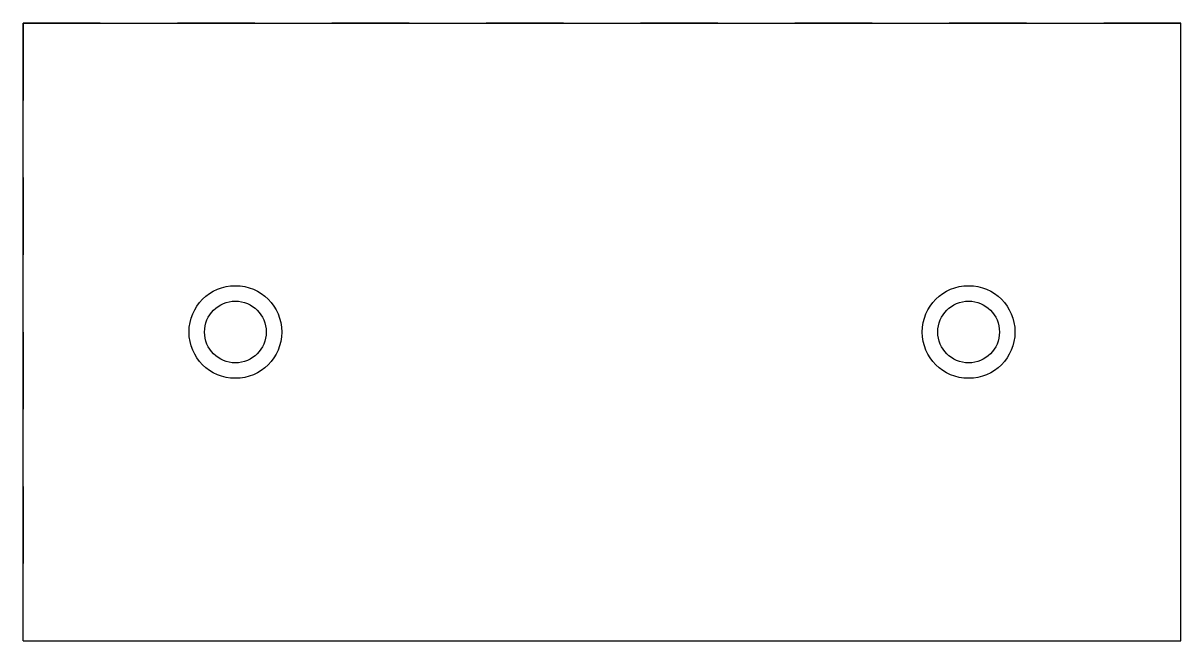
# Model space of a CAD drawing. Extents: x -2.7 to 12.2, y -4 to 4.
import ezdxf

# ---------------------------------------------------------------- set-up
doc = ezdxf.new("R2010")
doc.units = 0
doc.linetypes.add('虚线', pattern=[2, 1, -1])
for name, color, linetype in [('粗实线层', 7, 'CONTINUOUS'), ('细实线层', 7, 'CONTINUOUS'), ('虚线层', 6, '虚线')]:
    doc.layers.add(name, color=color, linetype=linetype)

msp = doc.modelspace()

# ---------------------------------------------------------------- linework, layer by layer
at = {"layer": '粗实线层'}
for p, q in [((-2.75, -4), (-2.75, 4)), ((-2.75, 4), (12.25, 4)), ((12.25, -4), (12.25, 4)), ((-2.75, -4), (12.25, -4))]:
    msp.add_line(p, q, dxfattribs=at)
at = {"layer": '细实线层'}
for centre, radius in [((0, 0), 0.6), ((9.5, 0), 0.6), ((0, 0), 0.4), ((9.5, 0), 0.4)]:
    msp.add_circle(centre, radius, dxfattribs=at)
at = {"layer": '虚线层'}
msp.add_lwpolyline([(-2.75, 4), (-2.75, -4), (12.25, -4), (12.25, 4)], close=True, dxfattribs=at)

doc.saveas('drawing.dxf')
